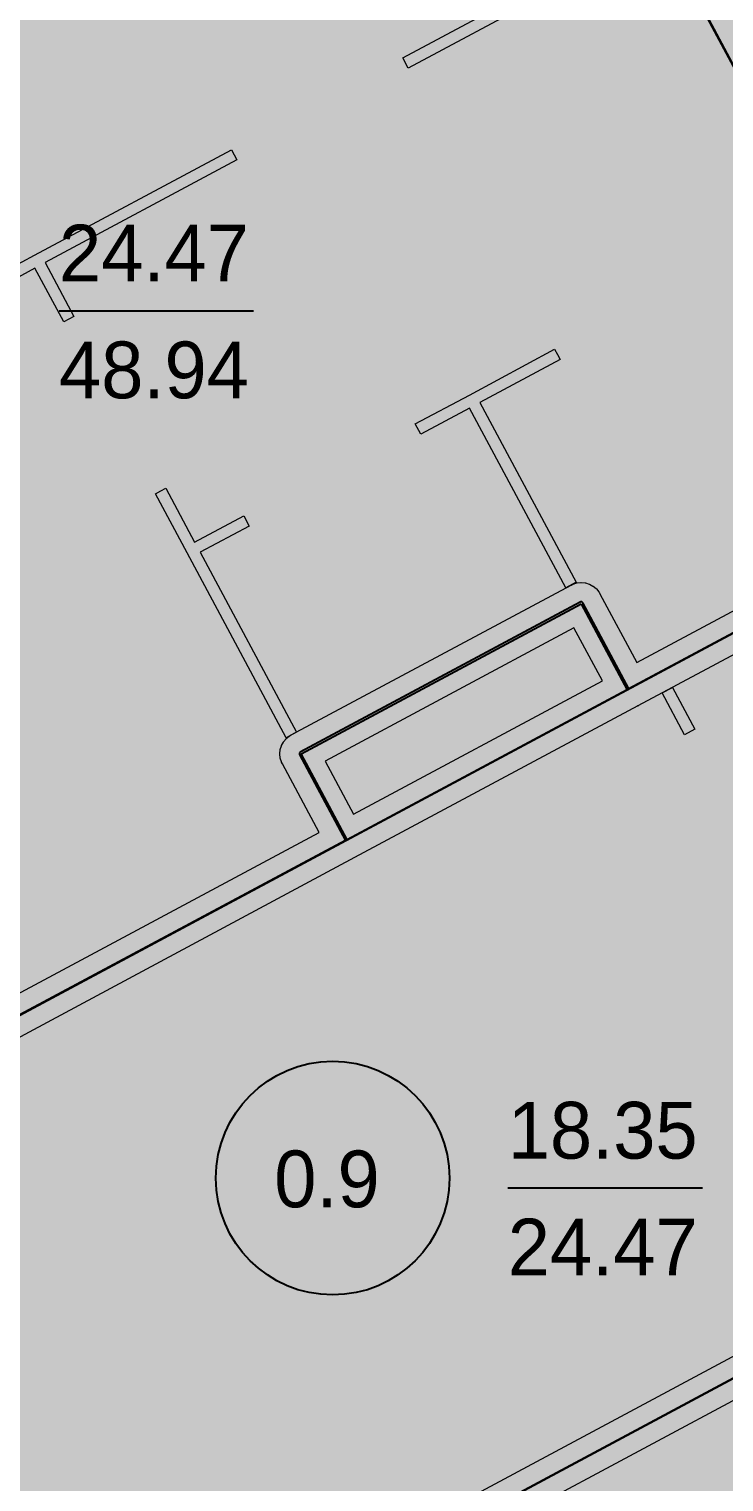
# Model space of a CAD drawing. Header units: millimetres. Extents: x 0 to 224629, y -187555 to 25097.
# Drawn here: x 75401 to 78972, y -172896 to -165434 of the extents above; entities that cross this region are included whole.
import ezdxf

# ---------------------------------------------------------------- set-up
doc = ezdxf.new("R2010")
doc.units = ezdxf.units.MM
doc.linetypes.add('Solid', pattern=[0])
for name, color, linetype, lineweight in [('Inner Walls', 5, 'Solid', 0), ('One-Bedroom Apartment', 252, 'Solid', 25), ('Room Walls', 47, 'Solid', 35), ('Service Area', 252, 'Solid', 25), ('Studio Apartment', 1, 'Solid', 35), ('Three-Bedroom Apartment', 252, 'Solid', 25)]:
    doc.layers.add(name, color=color, linetype=linetype, lineweight=lineweight)
doc.styles.add('Dialog.plain', font='Dialog.plain')

msp = doc.modelspace()

# ---------------------------------------------------------------- hatches: boundary and pattern name
at = {"layer": 'One-Bedroom Apartment', "linetype": 'Solid', "lineweight": 25}
msp.add_hatch(color=250, dxfattribs=at).paths.add_polyline_path([(70654, -165356), (77046, -161935), (78639, -164910), (80232, -167886), (78483, -168822), (78483, -168822), (78247, -168381), (78246, -168380), (78245, -168378), (78243, -168377), (78241, -168376), (78239, -168376), (78237, -168376), (78235, -168376), (78233, -168377), (76795, -169147), (76794, -169148), (76792, -169149), (76791, -169151), (76790, -169153), (76790, -169155), (76790, -169157), (76790, -169159), (76791, -169160), (77027, -169601), (73840, -171307), (72247, -168332)], flags=0)
at = {"layer": 'Service Area', "linetype": 'Solid', "lineweight": 25}
for points in [[(73861, -155985), (75624, -155041), (85180, -172892), (83417, -173836)], [(78474, -168827), (77036, -169597), (76800, -169156), (78238, -168386)]]:
    msp.add_hatch(color=254, dxfattribs=at).paths.add_polyline_path(points, flags=0)
at = {"layer": 'Studio Apartment', "linetype": 'Solid', "lineweight": 25}
for points in [[(73840, -171307), (80232, -167886), (81584, -170412), (81584, -170412), (79986, -171267), (79985, -171268), (79983, -171269), (79982, -171271), (79981, -171273), (79981, -171275), (79981, -171277), (79981, -171279), (79982, -171281), (80218, -171721), (75433, -174283)], [(75433, -174283), (81825, -170861), (83176, -173386), (83176, -173386), (81579, -174242), (81577, -174243), (81576, -174244), (81574, -174246), (81574, -174248), (81573, -174249), (81573, -174251), (81574, -174253), (81574, -174255), (81811, -174697), (77026, -177258)]]:
    msp.add_hatch(color=252, dxfattribs=at).paths.add_polyline_path(points, flags=0)

# ---------------------------------------------------------------- linework, layer by layer
at = {"layer": 'Inner Walls', "color": 47, "linetype": 'Solid', "lineweight": 15}
for p, q in [((78524, -168687), (80097, -167845)), ((80191, -168021), (78530, -168910)), ((76748, -169059), (78186, -168289)), ((78186, -168289), (78195, -168285)), ((78195, -168285), (78197, -168284)), ((78197, -168284), (78216, -168278)), ((78216, -168278), (78218, -168278)), ((78218, -168278), (78237, -168276)), ((78237, -168276), (78239, -168276)), ((78239, -168276), (78259, -168278)), ((78259, -168278), (78261, -168278)), ((78261, -168278), (78279, -168284)), ((78279, -168284), (78281, -168285)), ((78281, -168285), (78298, -168294)), ((78298, -168294), (78300, -168295)), ((78300, -168295), (78315, -168307)), ((78315, -168307), (78317, -168309)), ((78317, -168309), (78329, -168324)), ((78329, -168324), (78330, -168326)), ((78330, -168326), (78335, -168334)), ((78335, -168334), (78524, -168687)), ((78201, -168508), (76922, -169193)), ((78348, -168781), (78201, -168508)), ((77068, -169466), (78348, -168781)), ((78530, -168910), (77074, -169689)), ((76709, -169094), (76722, -169079)), ((76722, -169079), (76723, -169077)), ((76723, -169077), (76738, -169065)), ((76738, -169065), (76740, -169064)), ((76740, -169064), (76748, -169059)), ((76690, -169155), (76692, -169135)), ((76690, -169157), (76690, -169155)), ((76692, -169176), (76690, -169157)), ((76692, -169133), (76698, -169115)), ((76692, -169135), (76692, -169133)), ((76698, -169115), (76699, -169113)), ((76699, -169113), (76708, -169096)), ((76708, -169096), (76709, -169094)), ((76692, -169178), (76692, -169176)), ((76698, -169197), (76692, -169178)), ((76699, -169199), (76698, -169197)), ((76703, -169208), (76699, -169199)), ((76892, -169560), (76703, -169208)), ((76922, -169193), (77068, -169466)), ((74013, -171101), (76892, -169560)), ((77074, -169689), (74108, -171278)), ((75606, -174077), (80083, -171680)), ((80265, -171810), (75701, -174253))]:
    msp.add_line(p, q, dxfattribs=at)
msp.add_point((78530, -168910), dxfattribs=at)
at = {"layer": 'One-Bedroom Apartment', "color": 250, "linetype": 'Solid', "lineweight": 25}
for p, q in [((78639, -164910), (80232, -167886)), ((80232, -167886), (78483, -168822)), ((78233, -168377), (76795, -169147)), ((78235, -168376), (78233, -168377)), ((78237, -168376), (78235, -168376)), ((78239, -168376), (78237, -168376)), ((78241, -168376), (78239, -168376)), ((78243, -168377), (78241, -168376)), ((78245, -168378), (78243, -168377)), ((78246, -168380), (78245, -168378)), ((78247, -168381), (78246, -168380)), ((78483, -168822), (78247, -168381)), ((76791, -169151), (76790, -169153)), ((76790, -169153), (76790, -169155)), ((76790, -169155), (76790, -169157)), ((76790, -169157), (76790, -169159)), ((76790, -169159), (76791, -169160)), ((76792, -169149), (76791, -169151)), ((76791, -169160), (77027, -169601)), ((76794, -169148), (76792, -169149)), ((76795, -169147), (76794, -169148)), ((77027, -169601), (73840, -171307))]:
    msp.add_line(p, q, dxfattribs=at)
msp.add_point((78483, -168822), dxfattribs=at)
at = {"layer": 'Room Walls', "color": 47, "linetype": 'Solid', "lineweight": 9}
for p, q in [((77322, -165581), (78537, -164931)), ((78565, -164984), (77350, -165634)), ((77350, -165634), (77322, -165581)), ((75429, -166595), (76441, -166053)), ((76441, -166053), (76469, -166106)), ((76469, -166106), (75484, -166633)), ((72454, -168188), (75429, -166595)), ((75431, -166662), (72482, -168240)), ((75579, -166938), (75431, -166662)), ((75484, -166633), (75632, -166910)), ((75632, -166910), (75579, -166938)), ((77664, -167313), (78101, -167078)), ((78130, -167131), (77718, -167351)), ((78101, -167078), (78116, -167105)), ((78116, -167105), (78130, -167131)), ((77385, -167461), (77664, -167313)), ((77718, -167351), (78213, -168275)), ((77665, -167380), (77414, -167514)), ((78160, -168303), (77665, -167380)), ((77414, -167514), (77385, -167461)), ((76051, -167820), (76078, -167806)), ((76213, -168123), (76051, -167820)), ((76078, -167806), (76104, -167792)), ((76104, -167792), (76252, -168068)), ((76252, -168068), (76504, -167933)), ((76504, -167933), (76532, -167986)), ((76532, -167986), (76280, -168121)), ((76722, -169073), (76213, -168123)), ((76280, -168121), (76775, -169045)), ((78213, -168275), (78160, -168303)), ((78655, -168843), (78708, -168815)), ((78770, -169058), (78655, -168843)), ((78708, -168815), (78823, -169030)), ((76775, -169045), (76722, -169073)), ((78823, -169030), (78770, -169058))]:
    msp.add_line(p, q, dxfattribs=at)
at = {"layer": 'Service Area', "color": 254, "linetype": 'Solid', "lineweight": 25}
for p, q in [((83417, -173836), (73861, -155985)), ((76800, -169156), (78238, -168386)), ((78238, -168386), (78474, -168827)), ((78474, -168827), (77036, -169597)), ((77036, -169597), (76800, -169156))]:
    msp.add_line(p, q, dxfattribs=at)
at = {"layer": 'Studio Apartment', "color": 252, "linetype": 'Solid', "lineweight": 25}
for p, q in [((73840, -171307), (80232, -167886)), ((75433, -174283), (81825, -170861)), ((80218, -171721), (75433, -174283))]:
    msp.add_line(p, q, dxfattribs=at)
at = {"layer": 'Three-Bedroom Apartment', "color": 7, "linetype": 'Solid', "lineweight": 25}
for p, q in [((75555, -166880), (76555, -166880)), ((77861, -171385), (78861, -171385))]:
    msp.add_line(p, q, dxfattribs=at)
msp.add_circle((76961, -171335), 600, dxfattribs=at)

# ---------------------------------------------------------------- texts
at = {"layer": 'Three-Bedroom Apartment', "color": 7, "linetype": 'Solid', "lineweight": 25, "style": 'Dialog.plain'}
for s, p in [('24.47', (75555, -166730)), ('48.94', (75555, -167330)), ('18.35', (77861, -171235)), ('0.9', (76661, -171485)), ('24.47', (77861, -171835))]:
    msp.add_text(s, height=291.61, dxfattribs=at).set_placement(p)

doc.saveas('drawing.dxf')
